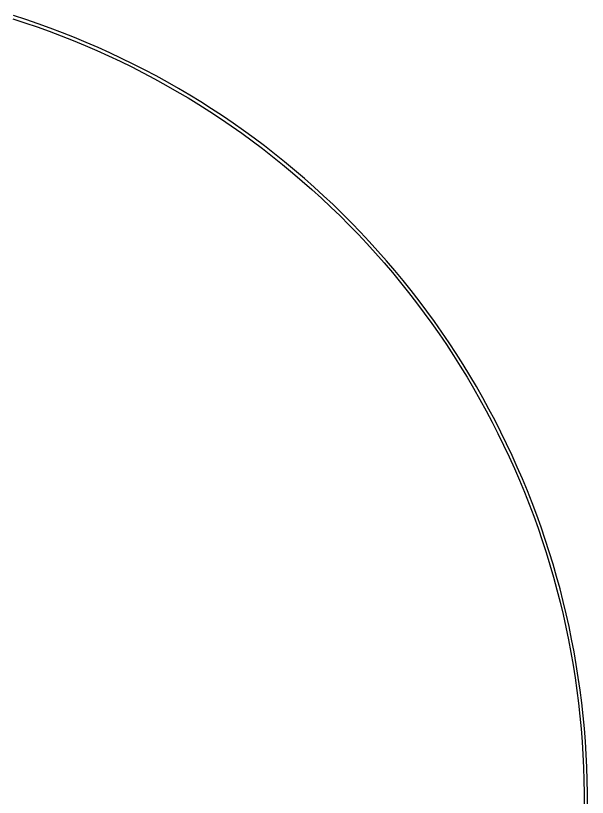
# Model space of a CAD drawing. Extents: x -50899 to 50899, y -48295 to 50898.
# Drawn here: x 15475 to 50899, y 117 to 48530 of the extents above; entities that cross this region are included whole.
import ezdxf

# ---------------------------------------------------------------- set-up
doc = ezdxf.new("R2010")
doc.units = 0

msp = doc.modelspace()

# ---------------------------------------------------------------- linework, layer by layer
for points in [[(50898, -419), (50899, 380), (50886, 1180), (50862, 1979), (50824, 2778), (50774, 3576), (50712, 4374), (50637, 5170), (50549, 5965), (50449, 6758), (50337, 7550), (50212, 8340), (50075, 9128), (49925, 9913), (49763, 10696), (49589, 11477), (49403, 12255), (49204, 13029), (48993, 13801), (48770, 14569), (48536, 15333), (48289, 16094), (48030, 16851), (47759, 17603), (47477, 18351), (47183, 19095), (46877, 19834), (46559, 20568), (46230, 21297), (45890, 22021), (45539, 22739), (45176, 23451), (44802, 24158), (44417, 24859), (44020, 25554), (43614, 26242), (43196, 26924), (42768, 27600), (42329, 28268), (41879, 28930), (41420, 29584), (40950, 30231), (40470, 30871), (39980, 31503), (39480, 32127), (38970, 32744), (38451, 33352), (37922, 33952), (37384, 34543), (36837, 35126), (36280, 35701), (35715, 36266), (35141, 36823), (34558, 37371), (33966, 37909), (33367, 38438), (32759, 38957), (32142, 39467), (31518, 39967), (30887, 40458), (30247, 40938), (29600, 41408), (28946, 41868), (28285, 42318), (27616, 42757), (26941, 43185), (26259, 43603), (25571, 44011), (24876, 44407), (24176, 44792), (23469, 45167), (22756, 45530), (22038, 45882), (21315, 46222), (20586, 46551), (19852, 46869), (19113, 47175), (18370, 47470), (17621, 47752), (16869, 48023), (16112, 48282), (15352, 48530)], [(15292, 48339), (16049, 48093), (16803, 47835), (17552, 47565), (18297, 47283), (19038, 46990), (19774, 46685), (20505, 46368), (21231, 46041), (21952, 45701), (22667, 45351), (23377, 44989), (24081, 44616), (24779, 44232), (25471, 43838), (26156, 43432), (26835, 43016), (27508, 42589), (28174, 42151), (28832, 41704), (29484, 41245), (30128, 40777), (30765, 40299), (31395, 39810), (32016, 39312), (32630, 38804), (33236, 38287), (33833, 37760), (34422, 37224), (35003, 36678), (35575, 36124), (36138, 35561), (36692, 34988), (37237, 34408), (37773, 33818), (38300, 33221), (38817, 32615), (39325, 32001), (39823, 31379), (40311, 30750), (40789, 30113), (41257, 29468), (41715, 28816), (42162, 28157), (42599, 27491), (43026, 26819), (43442, 26139), (43847, 25454), (44242, 24762), (44626, 24063), (44998, 23359), (45360, 22649), (45710, 21934), (46049, 21213), (46376, 20487), (46693, 19756), (46997, 19020), (47290, 18279), (47572, 17534), (47841, 16784), (48099, 16031), (48345, 15273), (48579, 14512), (48801, 13747), (49011, 12978), (49209, 12206), (49394, 11432), (49568, 10654), (49729, 9874), (49878, 9092), (50015, 8307), (50139, 7520), (50251, 6732), (50351, 5941), (50438, 5149), (50512, 4356), (50575, 3562), (50624, 2767), (50662, 1971), (50686, 1175), (50699, 379), (50698, -418)]]:
    msp.add_lwpolyline(points)

doc.saveas('drawing.dxf')
